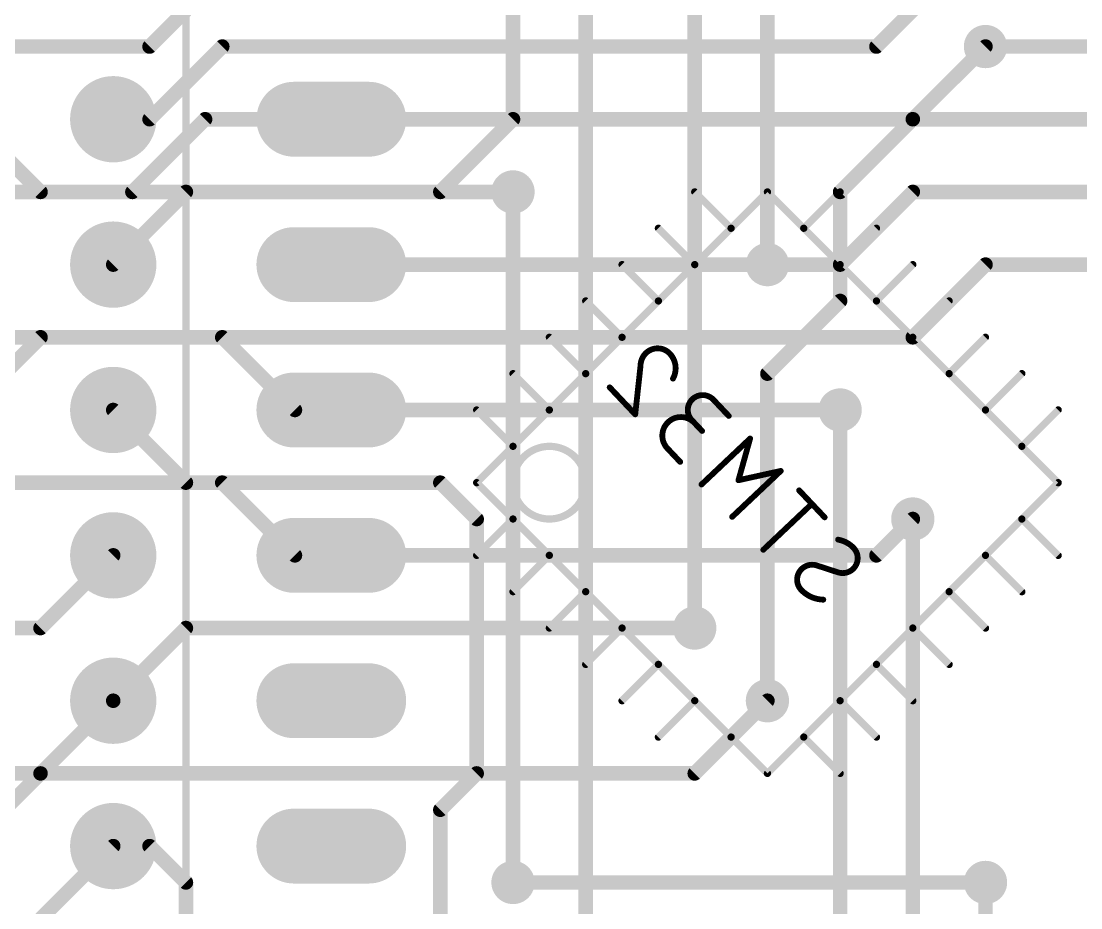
# Model space of a CAD drawing. Extents: x -10 to 79, y 9 to 113.
# Drawn here: x 11.73 to 30.24, y 77.66 to 93.15 of the extents above; entities that cross this region are included whole.
import ezdxf

# ---------------------------------------------------------------- set-up
doc = ezdxf.new("R2010")
doc.units = 0
for name, color, linetype in [('1', 12, 'CONTINUOUS'), ('16', 132, 'CONTINUOUS'), ('17', 110, 'CONTINUOUS'), ('18', 110, 'CONTINUOUS'), ('22', 253, 'CONTINUOUS')]:
    doc.layers.add(name, color=color, linetype=linetype)

# ---------------------------------------------------------------- blocks, each defined once
blk = doc.blocks.new('LONGP100')
at = {"const_width": 1}
blk.add_lwpolyline([(-0.5, 0), (0.5, 0)], dxfattribs=at)
at = {"const_width": 0.5}
for points in [[(-0.5, 0.25, 1), (-0.5, -0.25)], [(0.5, -0.25, 1), (0.5, 0.25)]]:
    blk.add_lwpolyline(points, format="xyb", dxfattribs=at)
blk = doc.blocks.new('ROUNDP')
at = {"const_width": 0.5}
blk.add_lwpolyline([(0, -0.25, 1), (0, 0.25, 1), (0, -0.25)], format="xyb", dxfattribs=at)
blk = doc.blocks.new('ROUNDV')
at = {"const_width": 0.5}
blk.add_lwpolyline([(0, -0.25, 1), (0, 0.25, 1), (0, -0.25)], format="xyb", dxfattribs=at)

msp = doc.modelspace()

# ---------------------------------------------------------------- linework, layer by layer
at = {"layer": '1', "const_width": 0.254}
for points in [[(21.59, 62.23), (21.59, 97.79)], [(23.495, 82.55), (23.495, 95.25)], [(20.32, 91.44), (20.32, 93.98)], [(24.765, 93.98), (24.765, 88.9)], [(13.97, 92.71), (14.605, 93.345)], [(8.89, 92.71), (13.97, 92.71)], [(28.575, 92.71), (34.925, 92.71)], [(10.795, 91.44), (12.065, 90.17)], [(19.05, 90.17), (20.32, 91.44)], [(26.035, 90.17), (27.305, 91.44)], [(27.305, 91.44), (32.385, 91.44)], [(12.065, 90.17), (19.05, 90.17)], [(20.32, 90.17), (20.32, 78.105)], [(26.035, 88.265), (26.035, 90.17)], [(24.765, 86.995), (26.035, 88.265)], [(15.24, 87.63), (8.89, 87.63)], [(16.51, 86.36), (15.24, 87.63)], [(24.765, 81.28), (24.765, 86.995)], [(13.335, 86.36), (14.605, 85.09)], [(17.145, 86.36), (16.51, 86.36)], [(26.035, 71.755), (26.035, 86.36)], [(14.605, 85.09), (19.05, 85.09)], [(19.05, 85.09), (19.685, 84.455)], [(19.685, 84.455), (19.685, 80.01)], [(27.305, 84.455), (27.305, 72.39)], [(13.335, 81.28), (12.065, 80.01)], [(12.065, 80.01), (3.175, 80.01)], [(19.685, 80.01), (19.05, 79.375)], [(19.05, 79.375), (19.05, 77.47)], [(13.335, 78.74), (13.97, 78.74)], [(13.97, 78.74), (14.605, 78.105)], [(14.605, 78.105), (14.605, 71.755)], [(28.575, 78.105), (28.575, 74.295)]]:
    msp.add_lwpolyline(points, dxfattribs=at)
at = {"layer": '1', "const_width": 0.127}
for points in [[(13.9251, 92.7549, 1), (14.0149, 92.6651)], [(13.97, 92.6465, 1), (13.97, 92.7735)], [(28.575, 92.7735, 1), (28.575, 92.6465)], [(20.2565, 91.44, 1), (20.3835, 91.44)], [(20.3649, 91.3951, 1), (20.2751, 91.4849)], [(27.305, 91.5035, 1), (27.305, 91.3765)], [(27.3499, 91.3951, 1), (27.2601, 91.4849)], [(12.065, 90.2335, 1), (12.065, 90.1065)], [(12.0201, 90.1251, 1), (12.1099, 90.2149)], [(19.0051, 90.2149, 1), (19.0949, 90.1251)], [(19.05, 90.1065, 1), (19.05, 90.2335)], [(20.3835, 90.17, 1), (20.2565, 90.17)], [(26.0985, 90.17, 1), (25.9715, 90.17)], [(25.9901, 90.2149, 1), (26.0799, 90.1251)], [(24.7015, 88.9, 1), (24.8285, 88.9)], [(25.9715, 88.265, 1), (26.0985, 88.265)], [(26.0799, 88.2201, 1), (25.9901, 88.3099)], [(15.2849, 87.6749, 1), (15.1951, 87.5851)], [(15.24, 87.5665, 1), (15.24, 87.6935)], [(24.8285, 86.995, 1), (24.7015, 86.995)], [(24.7201, 87.0399, 1), (24.8099, 86.9501)], [(13.3799, 86.4049, 1), (13.2901, 86.3151)], [(16.51, 86.4235, 1), (16.51, 86.2965)], [(16.4651, 86.3151, 1), (16.5549, 86.4049)], [(17.145, 86.2965, 1), (17.145, 86.4235)], [(26.0985, 86.36, 1), (25.9715, 86.36)], [(14.605, 85.1535, 1), (14.605, 85.0265)], [(14.5601, 85.0451, 1), (14.6499, 85.1349)], [(19.0949, 85.1349, 1), (19.0051, 85.0451)], [(19.05, 85.0265, 1), (19.05, 85.1535)], [(19.7485, 84.455, 1), (19.6215, 84.455)], [(19.6401, 84.4101, 1), (19.7299, 84.4999)], [(27.3685, 84.455, 1), (27.2415, 84.455)], [(23.4315, 82.55, 1), (23.5585, 82.55)], [(13.3799, 81.2351, 1), (13.2901, 81.3249)], [(24.7015, 81.28, 1), (24.8285, 81.28)], [(12.0201, 80.0549, 1), (12.1099, 79.9651)], [(12.065, 79.9465, 1), (12.065, 80.0735)], [(19.6215, 80.01, 1), (19.7485, 80.01)], [(19.7299, 79.9651, 1), (19.6401, 80.0549)], [(19.1135, 79.375, 1), (18.9865, 79.375)], [(19.0051, 79.4199, 1), (19.0949, 79.3301)], [(13.335, 78.8035, 1), (13.335, 78.6765)], [(14.0149, 78.7849, 1), (13.9251, 78.6951)], [(13.97, 78.6765, 1), (13.97, 78.8035)], [(14.6685, 78.105, 1), (14.5415, 78.105)], [(14.5601, 78.0601, 1), (14.6499, 78.1499)], [(20.2565, 78.105, 1), (20.3835, 78.105)], [(28.6385, 78.105, 1), (28.5115, 78.105)]]:
    msp.add_lwpolyline(points, format="xyb", dxfattribs=at)
at = {"layer": '16', "const_width": 0.254}
for points in [[(26.67, 92.71), (27.94, 93.98)], [(13.97, 92.71), (14.605, 93.345)], [(3.175, 92.71), (13.97, 92.71)], [(13.97, 91.44), (15.24, 92.71)], [(15.24, 92.71), (26.67, 92.71)], [(27.305, 91.44), (28.575, 92.71)], [(13.335, 91.44), (13.97, 91.44)], [(14.9401, 91.44), (13.6701, 90.17)], [(17.145, 91.44), (14.9401, 91.44)], [(17.145, 91.44), (27.305, 91.44)], [(13.6701, 90.17), (8.89, 90.17)], [(13.335, 88.9), (14.605, 90.17)], [(14.605, 90.17), (20.32, 90.17)], [(27.305, 90.17), (26.035, 88.9)], [(37.465, 90.17), (27.305, 90.17)], [(24.765, 88.9), (17.145, 88.9)], [(26.035, 88.9), (24.765, 88.9)], [(28.575, 88.9), (27.305, 87.63)], [(32.385, 88.9), (28.575, 88.9)], [(12.065, 87.63), (10.795, 86.36)], [(27.305, 87.63), (12.065, 87.63)], [(17.145, 86.36), (26.035, 86.36)], [(15.24, 85.09), (9.525, 85.09)], [(16.51, 83.82), (15.24, 85.09)], [(26.67, 83.82), (27.305, 84.455)], [(13.335, 83.82), (12.065, 82.55)], [(17.145, 83.82), (16.51, 83.82)], [(17.145, 83.82), (26.67, 83.82)], [(12.065, 82.55), (9.525, 82.55)], [(13.335, 81.28), (14.605, 82.55)], [(14.605, 82.55), (23.495, 82.55)], [(23.495, 80.01), (24.765, 81.28)], [(10.795, 78.74), (12.065, 80.01)], [(12.065, 80.01), (23.495, 80.01)], [(13.335, 78.74), (12.065, 77.47)], [(20.32, 78.105), (28.575, 78.105)]]:
    msp.add_lwpolyline(points, dxfattribs=at)
at = {"layer": '16', "const_width": 0.127}
for points in [[(13.9251, 92.7549, 1), (14.0149, 92.6651)], [(13.97, 92.6465, 1), (13.97, 92.7735)], [(15.24, 92.7735, 1), (15.24, 92.6465)], [(15.2849, 92.6651, 1), (15.1951, 92.7549)], [(26.6251, 92.7549, 1), (26.7149, 92.6651)], [(26.67, 92.6465, 1), (26.67, 92.7735)], [(28.6199, 92.6651, 1), (28.5301, 92.7549)], [(13.335, 91.5035, 1), (13.335, 91.3765)], [(13.9251, 91.4849, 1), (14.0149, 91.3951)], [(13.97, 91.3765, 1), (13.97, 91.5035)], [(14.9401, 91.5035, 1), (14.9401, 91.3765)], [(14.985, 91.3951, 1), (14.8952, 91.4849)], [(17.145, 91.5035, 1), (17.145, 91.3765)], [(17.145, 91.3765, 1), (17.145, 91.5035)], [(27.2601, 91.4849, 1), (27.3499, 91.3951)], [(27.305, 91.3765, 1), (27.305, 91.5035)], [(13.6252, 90.2149, 1), (13.715, 90.1251)], [(13.6701, 90.1065, 1), (13.6701, 90.2335)], [(14.605, 90.2335, 1), (14.605, 90.1065)], [(14.6499, 90.1251, 1), (14.5601, 90.2149)], [(20.32, 90.1065, 1), (20.32, 90.2335)], [(27.305, 90.2335, 1), (27.305, 90.1065)], [(27.3499, 90.1251, 1), (27.2601, 90.2149)], [(13.2901, 88.9449, 1), (13.3799, 88.8551)], [(17.145, 88.9635, 1), (17.145, 88.8365)], [(24.765, 88.9635, 1), (24.765, 88.8365)], [(24.765, 88.8365, 1), (24.765, 88.9635)], [(25.9901, 88.9449, 1), (26.0799, 88.8551)], [(26.035, 88.8365, 1), (26.035, 88.9635)], [(28.575, 88.9635, 1), (28.575, 88.8365)], [(28.6199, 88.8551, 1), (28.5301, 88.9449)], [(12.065, 87.6935, 1), (12.065, 87.5665)], [(12.1099, 87.5851, 1), (12.0201, 87.6749)], [(27.305, 87.5665, 1), (27.305, 87.6935)], [(27.2601, 87.6749, 1), (27.3499, 87.5851)], [(17.145, 86.4235, 1), (17.145, 86.2965)], [(26.035, 86.2965, 1), (26.035, 86.4235)], [(15.2849, 85.1349, 1), (15.1951, 85.0451)], [(15.24, 85.0265, 1), (15.24, 85.1535)], [(27.3499, 84.4101, 1), (27.2601, 84.4999)], [(13.3799, 83.7751, 1), (13.2901, 83.8649)], [(16.51, 83.8835, 1), (16.51, 83.7565)], [(16.4651, 83.7751, 1), (16.5549, 83.8649)], [(17.145, 83.8835, 1), (17.145, 83.7565)], [(17.145, 83.7565, 1), (17.145, 83.8835)], [(26.6251, 83.8649, 1), (26.7149, 83.7751)], [(26.67, 83.7565, 1), (26.67, 83.8835)], [(12.0201, 82.5949, 1), (12.1099, 82.5051)], [(12.065, 82.4865, 1), (12.065, 82.6135)], [(14.605, 82.6135, 1), (14.605, 82.4865)], [(14.6499, 82.5051, 1), (14.5601, 82.5949)], [(23.495, 82.4865, 1), (23.495, 82.6135)], [(13.2901, 81.3249, 1), (13.3799, 81.2351)], [(24.8099, 81.2351, 1), (24.7201, 81.3249)], [(12.065, 80.0735, 1), (12.065, 79.9465)], [(12.1099, 79.9651, 1), (12.0201, 80.0549)], [(23.4501, 80.0549, 1), (23.5399, 79.9651)], [(23.495, 79.9465, 1), (23.495, 80.0735)], [(13.3799, 78.6951, 1), (13.2901, 78.7849)], [(20.32, 78.1685, 1), (20.32, 78.0415)], [(28.575, 78.0415, 1), (28.575, 78.1685)]]:
    msp.add_lwpolyline(points, format="xyb", dxfattribs=at)
at = {"layer": '22'}
for points, const_width in [([(14.605, 109.22), (14.605, 59.69)], 0.127), ([(24.13, 89.535), (23.495, 90.17)], 0.127), ([(24.13, 89.535), (23.495, 90.17)], 0.127), ([(24.765, 90.17), (24.13, 89.535)], 0.127), ([(24.765, 90.17), (24.13, 89.535)], 0.127), ([(25.4, 89.535), (24.765, 90.17)], 0.127), ([(25.4, 89.535), (24.765, 90.17)], 0.127), ([(25.4, 89.535), (26.035, 90.17)], 0.127), ([(25.4, 89.535), (26.035, 90.17)], 0.127), ([(23.495, 88.9), (22.86, 89.535)], 0.127), ([(23.495, 88.9), (22.86, 89.535)], 0.127), ([(24.13, 89.535), (23.495, 88.9)], 0.127), ([(24.13, 89.535), (23.495, 88.9)], 0.127), ([(26.035, 88.9), (25.4, 89.535)], 0.127), ([(26.035, 88.9), (25.4, 89.535)], 0.127), ([(26.035, 88.9), (26.67, 89.535)], 0.127), ([(26.035, 88.9), (26.67, 89.535)], 0.127), ([(22.86, 88.265), (22.225, 88.9)], 0.127), ([(22.86, 88.265), (22.225, 88.9)], 0.127), ([(23.495, 88.9), (22.86, 88.265)], 0.127), ([(23.495, 88.9), (22.86, 88.265)], 0.127), ([(26.67, 88.265), (26.035, 88.9)], 0.127), ([(26.67, 88.265), (26.035, 88.9)], 0.127), ([(26.67, 88.265), (27.305, 88.9)], 0.127), ([(26.67, 88.265), (27.305, 88.9)], 0.127), ([(22.225, 87.63), (21.59, 88.265)], 0.127), ([(22.225, 87.63), (21.59, 88.265)], 0.127), ([(22.86, 88.265), (22.225, 87.63)], 0.127), ([(22.86, 88.265), (22.225, 87.63)], 0.127), ([(27.305, 87.63), (26.67, 88.265)], 0.127), ([(27.305, 87.63), (26.67, 88.265)], 0.127), ([(27.305, 87.63), (27.94, 88.265)], 0.127), ([(27.305, 87.63), (27.94, 88.265)], 0.127), ([(21.59, 86.995), (20.955, 87.63)], 0.127), ([(21.59, 86.995), (20.955, 87.63)], 0.127), ([(22.225, 87.63), (21.59, 86.995)], 0.127), ([(22.225, 87.63), (21.59, 86.995)], 0.127), ([(27.94, 86.995), (27.305, 87.63)], 0.127), ([(27.94, 86.995), (27.305, 87.63)], 0.127), ([(27.94, 86.995), (28.575, 87.63)], 0.127), ([(27.94, 86.995), (28.575, 87.63)], 0.127), ([(20.955, 86.36), (20.32, 86.995)], 0.127), ([(20.955, 86.36), (20.32, 86.995)], 0.127), ([(21.59, 86.995), (20.955, 86.36)], 0.127), ([(21.59, 86.995), (20.955, 86.36)], 0.127), ([(22.5476, 87.1306), (22.4551, 86.2837)], 0.1016), ([(22.5476, 87.1306), (22.4551, 86.2837)], 0.1016), ([(28.575, 86.36), (27.94, 86.995)], 0.127), ([(28.575, 86.36), (27.94, 86.995)], 0.127), ([(28.575, 86.36), (29.21, 86.995)], 0.127), ([(28.575, 86.36), (29.21, 86.995)], 0.127), ([(22.4551, 86.2837), (22.0091, 86.7554)], 0.1016), ([(22.4551, 86.2837), (22.0091, 86.7554)], 0.1016), ([(24.0893, 86.2561), (23.8217, 86.5391)], 0.1016), ([(24.0893, 86.2561), (23.8217, 86.5391)], 0.1016), ([(20.32, 85.725), (19.685, 86.36)], 0.127), ([(20.32, 85.725), (19.685, 86.36)], 0.127), ([(20.955, 86.36), (20.32, 85.725)], 0.127), ([(20.955, 86.36), (20.32, 85.725)], 0.127), ([(29.21, 85.725), (28.575, 86.36)], 0.127), ([(29.21, 85.725), (28.575, 86.36)], 0.127), ([(29.21, 85.725), (29.845, 86.36)], 0.127), ([(29.21, 85.725), (29.845, 86.36)], 0.127), ([(23.4444, 86.1823), (23.6228, 85.9936)], 0.1016), ([(23.4444, 86.1823), (23.6228, 85.9936)], 0.1016), ([(24.4626, 85.8613), (23.6137, 85.0586)], 0.1016), ([(24.4626, 85.8613), (23.6137, 85.0586)], 0.1016), ([(24.2586, 85.1324), (24.4626, 85.8613)], 0.1016), ([(24.2586, 85.1324), (24.4626, 85.8613)], 0.1016), ([(20.32, 85.725), (19.685, 85.09)], 0.127), ([(20.32, 85.725), (19.685, 85.09)], 0.127), ([(23.2404, 85.4533), (23.0174, 85.6891)], 0.1016), ([(23.2404, 85.4533), (23.0174, 85.6891)], 0.1016), ([(29.845, 85.09), (29.21, 85.725)], 0.127), ([(29.845, 85.09), (29.21, 85.725)], 0.127), ([(24.1489, 84.4926), (24.9978, 85.2954)], 0.1016), ([(24.1489, 84.4926), (24.9978, 85.2954)], 0.1016), ([(24.9978, 85.2954), (24.2586, 85.1324)], 0.1016), ([(24.9978, 85.2954), (24.2586, 85.1324)], 0.1016), ([(19.685, 85.09), (20.32, 84.455)], 0.127), ([(19.685, 85.09), (20.32, 84.455)], 0.127), ([(25.7647, 84.4844), (25.3187, 84.956)], 0.1016), ([(25.7647, 84.4844), (25.3187, 84.956)], 0.1016), ([(29.21, 84.455), (29.845, 85.09)], 0.127), ([(29.21, 84.455), (29.845, 85.09)], 0.127), ([(24.6928, 83.9174), (25.5417, 84.7202)], 0.1016), ([(24.6928, 83.9174), (25.5417, 84.7202)], 0.1016), ([(19.685, 83.82), (20.32, 84.455)], 0.127), ([(19.685, 83.82), (20.32, 84.455)], 0.127), ([(20.32, 84.455), (20.955, 83.82)], 0.127), ([(20.32, 84.455), (20.955, 83.82)], 0.127), ([(28.575, 83.82), (29.21, 84.455)], 0.127), ([(28.575, 83.82), (29.21, 84.455)], 0.127), ([(29.845, 83.82), (29.21, 84.455)], 0.127), ([(29.845, 83.82), (29.21, 84.455)], 0.127), ([(20.32, 83.185), (20.955, 83.82)], 0.127), ([(20.32, 83.185), (20.955, 83.82)], 0.127), ([(20.955, 83.82), (21.59, 83.185)], 0.127), ([(20.955, 83.82), (21.59, 83.185)], 0.127), ([(27.94, 83.185), (28.575, 83.82)], 0.127), ([(27.94, 83.185), (28.575, 83.82)], 0.127), ([(28.575, 83.82), (29.21, 83.185)], 0.127), ([(28.575, 83.82), (29.21, 83.185)], 0.127), ([(25.6195, 83.646), (26.0063, 83.5204)], 0.1016), ([(25.6195, 83.646), (26.0063, 83.5204)], 0.1016), ([(20.955, 82.55), (21.59, 83.185)], 0.127), ([(20.955, 82.55), (21.59, 83.185)], 0.127), ([(21.59, 83.185), (22.225, 82.55)], 0.127), ([(21.59, 83.185), (22.225, 82.55)], 0.127), ([(27.305, 82.55), (27.94, 83.185)], 0.127), ([(27.305, 82.55), (27.94, 83.185)], 0.127), ([(27.94, 83.185), (28.575, 82.55)], 0.127), ([(27.94, 83.185), (28.575, 82.55)], 0.127), ([(21.59, 81.915), (22.225, 82.55)], 0.127), ([(21.59, 81.915), (22.225, 82.55)], 0.127), ([(22.225, 82.55), (22.86, 81.915)], 0.127), ([(22.225, 82.55), (22.86, 81.915)], 0.127), ([(26.67, 81.915), (27.305, 82.55)], 0.127), ([(26.67, 81.915), (27.305, 82.55)], 0.127), ([(27.305, 82.55), (27.94, 81.915)], 0.127), ([(27.305, 82.55), (27.94, 81.915)], 0.127), ([(22.225, 81.28), (22.86, 81.915)], 0.127), ([(22.225, 81.28), (22.86, 81.915)], 0.127), ([(22.86, 81.915), (23.495, 81.28)], 0.127), ([(22.86, 81.915), (23.495, 81.28)], 0.127), ([(26.035, 81.28), (26.67, 81.915)], 0.127), ([(26.035, 81.28), (26.67, 81.915)], 0.127), ([(26.67, 81.915), (27.305, 81.28)], 0.127), ([(26.67, 81.915), (27.305, 81.28)], 0.127), ([(22.86, 80.645), (23.495, 81.28)], 0.127), ([(22.86, 80.645), (23.495, 81.28)], 0.127), ([(23.495, 81.28), (24.13, 80.645)], 0.127), ([(23.495, 81.28), (24.13, 80.645)], 0.127), ([(25.4, 80.645), (26.035, 81.28)], 0.127), ([(25.4, 80.645), (26.035, 81.28)], 0.127), ([(26.035, 81.28), (26.67, 80.645)], 0.127), ([(26.035, 81.28), (26.67, 80.645)], 0.127), ([(23.495, 80.01), (24.13, 80.645)], 0.127), ([(23.495, 80.01), (24.13, 80.645)], 0.127), ([(24.13, 80.645), (24.765, 80.01)], 0.127), ([(24.13, 80.645), (24.765, 80.01)], 0.127), ([(24.765, 80.01), (25.4, 80.645)], 0.127), ([(24.765, 80.01), (25.4, 80.645)], 0.127), ([(25.4, 80.645), (26.035, 80.01)], 0.127), ([(25.4, 80.645), (26.035, 80.01)], 0.127)]:
    msp.add_lwpolyline(points, dxfattribs=dict(at, const_width=const_width))
for points, const_width in [([(23.5175, 90.1925, 1), (23.4725, 90.1475)], 0.0635), ([(23.5175, 90.1925, 1), (23.4725, 90.1475)], 0.0635), ([(24.7875, 90.1925, 1), (24.7425, 90.1475)], 0.0635), ([(24.7875, 90.1925, 1), (24.7425, 90.1475)], 0.0635), ([(24.7875, 90.1475, 1), (24.7425, 90.1925)], 0.0635), ([(24.7875, 90.1475, 1), (24.7425, 90.1925)], 0.0635), ([(26.0575, 90.1475, 1), (26.0125, 90.1925)], 0.0635), ([(26.0575, 90.1475, 1), (26.0125, 90.1925)], 0.0635), ([(22.8825, 89.5575, 1), (22.8375, 89.5125)], 0.0635), ([(22.8825, 89.5575, 1), (22.8375, 89.5125)], 0.0635), ([(24.1075, 89.5575, 1), (24.1525, 89.5125)], 0.0635), ([(24.1075, 89.5575, 1), (24.1525, 89.5125)], 0.0635), ([(24.1075, 89.5125, 1), (24.1525, 89.5575)], 0.0635), ([(24.1075, 89.5125, 1), (24.1525, 89.5575)], 0.0635), ([(24.1525, 89.5125, 1), (24.1075, 89.5575)], 0.0635), ([(24.1525, 89.5125, 1), (24.1075, 89.5575)], 0.0635), ([(25.4225, 89.5575, 1), (25.3775, 89.5125)], 0.0635), ([(25.4225, 89.5575, 1), (25.3775, 89.5125)], 0.0635), ([(25.3775, 89.5575, 1), (25.4225, 89.5125)], 0.0635), ([(25.3775, 89.5575, 1), (25.4225, 89.5125)], 0.0635), ([(25.3775, 89.5125, 1), (25.4225, 89.5575)], 0.0635), ([(25.3775, 89.5125, 1), (25.4225, 89.5575)], 0.0635), ([(26.6925, 89.5125, 1), (26.6475, 89.5575)], 0.0635), ([(26.6925, 89.5125, 1), (26.6475, 89.5575)], 0.0635), ([(22.2475, 88.9225, 1), (22.2025, 88.8775)], 0.0635), ([(22.2475, 88.9225, 1), (22.2025, 88.8775)], 0.0635), ([(23.4725, 88.9225, 1), (23.5175, 88.8775)], 0.0635), ([(23.4725, 88.9225, 1), (23.5175, 88.8775)], 0.0635), ([(23.5175, 88.8775, 1), (23.4725, 88.9225)], 0.0635), ([(23.5175, 88.8775, 1), (23.4725, 88.9225)], 0.0635), ([(23.4725, 88.8775, 1), (23.5175, 88.9225)], 0.0635), ([(23.4725, 88.8775, 1), (23.5175, 88.9225)], 0.0635), ([(26.0575, 88.9225, 1), (26.0125, 88.8775)], 0.0635), ([(26.0575, 88.9225, 1), (26.0125, 88.8775)], 0.0635), ([(26.0125, 88.9225, 1), (26.0575, 88.8775)], 0.0635), ([(26.0125, 88.9225, 1), (26.0575, 88.8775)], 0.0635), ([(26.0125, 88.8775, 1), (26.0575, 88.9225)], 0.0635), ([(26.0125, 88.8775, 1), (26.0575, 88.9225)], 0.0635), ([(27.3275, 88.8775, 1), (27.2825, 88.9225)], 0.0635), ([(27.3275, 88.8775, 1), (27.2825, 88.9225)], 0.0635), ([(21.6125, 88.2875, 1), (21.5675, 88.2425)], 0.0635), ([(21.6125, 88.2875, 1), (21.5675, 88.2425)], 0.0635), ([(22.8375, 88.2875, 1), (22.8825, 88.2425)], 0.0635), ([(22.8375, 88.2875, 1), (22.8825, 88.2425)], 0.0635), ([(22.8825, 88.2425, 1), (22.8375, 88.2875)], 0.0635), ([(22.8825, 88.2425, 1), (22.8375, 88.2875)], 0.0635), ([(22.8375, 88.2425, 1), (22.8825, 88.2875)], 0.0635), ([(22.8375, 88.2425, 1), (22.8825, 88.2875)], 0.0635), ([(26.6925, 88.2875, 1), (26.6475, 88.2425)], 0.0635), ([(26.6925, 88.2875, 1), (26.6475, 88.2425)], 0.0635), ([(26.6475, 88.2875, 1), (26.6925, 88.2425)], 0.0635), ([(26.6475, 88.2875, 1), (26.6925, 88.2425)], 0.0635), ([(26.6475, 88.2425, 1), (26.6925, 88.2875)], 0.0635), ([(26.6475, 88.2425, 1), (26.6925, 88.2875)], 0.0635), ([(27.9625, 88.2425, 1), (27.9175, 88.2875)], 0.0635), ([(27.9625, 88.2425, 1), (27.9175, 88.2875)], 0.0635), ([(20.9775, 87.6525, 1), (20.9325, 87.6075)], 0.0635), ([(20.9775, 87.6525, 1), (20.9325, 87.6075)], 0.0635), ([(22.2025, 87.6525, 1), (22.2475, 87.6075)], 0.0635), ([(22.2025, 87.6525, 1), (22.2475, 87.6075)], 0.0635), ([(22.2025, 87.6075, 1), (22.2475, 87.6525)], 0.0635), ([(22.2025, 87.6075, 1), (22.2475, 87.6525)], 0.0635), ([(22.2475, 87.6075, 1), (22.2025, 87.6525)], 0.0635), ([(22.2475, 87.6075, 1), (22.2025, 87.6525)], 0.0635), ([(27.3275, 87.6525, 1), (27.2825, 87.6075)], 0.0635), ([(27.3275, 87.6525, 1), (27.2825, 87.6075)], 0.0635), ([(27.2825, 87.6525, 1), (27.3275, 87.6075)], 0.0635), ([(27.2825, 87.6525, 1), (27.3275, 87.6075)], 0.0635), ([(27.2825, 87.6075, 1), (27.3275, 87.6525)], 0.0635), ([(27.2825, 87.6075, 1), (27.3275, 87.6525)], 0.0635), ([(28.5975, 87.6075, 1), (28.5525, 87.6525)], 0.0635), ([(28.5975, 87.6075, 1), (28.5525, 87.6525)], 0.0635), ([(22.6458, 87.3575, 0.2053), (22.5476, 87.1306)], 0.1016), ([(22.6458, 87.3575, 0.2053), (22.5476, 87.1306)], 0.1016), ([(23.0587, 87.3459, 0.4142), (22.6458, 87.3575)], 0.1016), ([(23.0587, 87.3459, 0.4142), (22.6458, 87.3575)], 0.1016), ([(22.6283, 87.3759, 1), (22.6632, 87.339)], 0.0508), ([(22.6283, 87.3759, 1), (22.6632, 87.339)], 0.0508), ([(22.6632, 87.339, 1), (22.6283, 87.3759)], 0.0508), ([(22.6632, 87.339, 1), (22.6283, 87.3759)], 0.0508), ([(23.1153, 86.9081, 0.3252), (23.0587, 87.3459)], 0.1016), ([(23.1153, 86.9081, 0.3252), (23.0587, 87.3459)], 0.1016), ([(23.0772, 87.3634, 1), (23.0403, 87.3285)], 0.0508), ([(23.0772, 87.3634, 1), (23.0403, 87.3285)], 0.0508), ([(23.0403, 87.3285, 1), (23.0772, 87.3634)], 0.0508), ([(23.0403, 87.3285, 1), (23.0772, 87.3634)], 0.0508), ([(20.3425, 87.0175, 1), (20.2975, 86.9725)], 0.0635), ([(20.3425, 87.0175, 1), (20.2975, 86.9725)], 0.0635), ([(21.5675, 87.0175, 1), (21.6125, 86.9725)], 0.0635), ([(21.5675, 87.0175, 1), (21.6125, 86.9725)], 0.0635), ([(21.6125, 86.9725, 1), (21.5675, 87.0175)], 0.0635), ([(21.6125, 86.9725, 1), (21.5675, 87.0175)], 0.0635), ([(21.5675, 86.9725, 1), (21.6125, 87.0175)], 0.0635), ([(21.5675, 86.9725, 1), (21.6125, 87.0175)], 0.0635), ([(22.5222, 87.1307, 1), (22.573, 87.1305)], 0.0508), ([(22.5222, 87.1307, 1), (22.573, 87.1305)], 0.0508), ([(22.5729, 87.1279, 1), (22.5224, 87.1334)], 0.0508), ([(22.5729, 87.1279, 1), (22.5224, 87.1334)], 0.0508), ([(27.9625, 87.0175, 1), (27.9175, 86.9725)], 0.0635), ([(27.9625, 87.0175, 1), (27.9175, 86.9725)], 0.0635), ([(27.9175, 87.0175, 1), (27.9625, 86.9725)], 0.0635), ([(27.9175, 87.0175, 1), (27.9625, 86.9725)], 0.0635), ([(27.9175, 86.9725, 1), (27.9625, 87.0175)], 0.0635), ([(27.9175, 86.9725, 1), (27.9625, 87.0175)], 0.0635), ([(29.2325, 86.9725, 1), (29.1875, 87.0175)], 0.0635), ([(29.2325, 86.9725, 1), (29.1875, 87.0175)], 0.0635), ([(23.0931, 86.9203, 1), (23.1376, 86.896)], 0.0508), ([(23.0931, 86.9203, 1), (23.1376, 86.896)], 0.0508), ([(22.0275, 86.7728, 1), (21.9906, 86.7379)], 0.0508), ([(22.0275, 86.7728, 1), (21.9906, 86.7379)], 0.0508), ([(23.8217, 86.5391, 1), (23.4444, 86.1823)], 0.1016), ([(23.8217, 86.5391, 1), (23.4444, 86.1823)], 0.1016), ([(23.8402, 86.5565, 1), (23.8033, 86.5216)], 0.0508), ([(23.8402, 86.5565, 1), (23.8033, 86.5216)], 0.0508), ([(23.8033, 86.5216, 1), (23.8402, 86.5565)], 0.0508), ([(23.8033, 86.5216, 1), (23.8402, 86.5565)], 0.0508), ([(19.7075, 86.3825, 1), (19.6625, 86.3375)], 0.0635), ([(19.7075, 86.3825, 1), (19.6625, 86.3375)], 0.0635), ([(20.9325, 86.3825, 1), (20.9775, 86.3375)], 0.0635), ([(20.9325, 86.3825, 1), (20.9775, 86.3375)], 0.0635), ([(20.9775, 86.3375, 1), (20.9325, 86.3825)], 0.0635), ([(20.9775, 86.3375, 1), (20.9325, 86.3825)], 0.0635), ([(20.9325, 86.3375, 1), (20.9775, 86.3825)], 0.0635), ([(20.9325, 86.3375, 1), (20.9775, 86.3825)], 0.0635), ([(22.4298, 86.2865, 1), (22.4803, 86.281)], 0.0508), ([(22.4298, 86.2865, 1), (22.4803, 86.281)], 0.0508), ([(22.4366, 86.2663, 1), (22.4735, 86.3012)], 0.0508), ([(22.4366, 86.2663, 1), (22.4735, 86.3012)], 0.0508), ([(23.489, 86.1351, 1), (23.0174, 85.6891)], 0.1016), ([(23.489, 86.1351, 1), (23.0174, 85.6891)], 0.1016), ([(24.0709, 86.2386, 1), (24.1078, 86.2735)], 0.0508), ([(24.0709, 86.2386, 1), (24.1078, 86.2735)], 0.0508), ([(28.5975, 86.3825, 1), (28.5525, 86.3375)], 0.0635), ([(28.5975, 86.3825, 1), (28.5525, 86.3375)], 0.0635), ([(28.5525, 86.3825, 1), (28.5975, 86.3375)], 0.0635), ([(28.5525, 86.3825, 1), (28.5975, 86.3375)], 0.0635), ([(28.5525, 86.3375, 1), (28.5975, 86.3825)], 0.0635), ([(28.5525, 86.3375, 1), (28.5975, 86.3825)], 0.0635), ([(29.8675, 86.3375, 1), (29.8225, 86.3825)], 0.0635), ([(29.8675, 86.3375, 1), (29.8225, 86.3825)], 0.0635), ([(23.4629, 86.1997, 1), (23.426, 86.1648)], 0.0508), ([(23.4629, 86.1997, 1), (23.426, 86.1648)], 0.0508), ([(23.426, 86.1648, 1), (23.4629, 86.1997)], 0.0508), ([(23.426, 86.1648, 1), (23.4629, 86.1997)], 0.0508), ([(23.4706, 86.1176, 1), (23.5075, 86.1525)], 0.0508), ([(23.4706, 86.1176, 1), (23.5075, 86.1525)], 0.0508), ([(23.6044, 85.9761, 1), (23.6413, 86.0111)], 0.0508), ([(23.6044, 85.9761, 1), (23.6413, 86.0111)], 0.0508), ([(24.4871, 85.8545, 1), (24.4382, 85.8682)], 0.0508), ([(24.4871, 85.8545, 1), (24.4382, 85.8682)], 0.0508), ([(24.4801, 85.8429, 1), (24.4452, 85.8798)], 0.0508), ([(24.4801, 85.8429, 1), (24.4452, 85.8798)], 0.0508), ([(20.2975, 85.7475, 1), (20.3425, 85.7025)], 0.0635), ([(20.2975, 85.7475, 1), (20.3425, 85.7025)], 0.0635), ([(20.955, 84.455, 1), (20.955, 85.725, 1), (20.955, 84.455)], 0.127), ([(20.955, 84.455, 1), (20.955, 85.725, 1), (20.955, 84.455)], 0.127), ([(20.2975, 85.7025, 1), (20.3425, 85.7475)], 0.0635), ([(20.2975, 85.7025, 1), (20.3425, 85.7475)], 0.0635), ([(20.3425, 85.7025, 1), (20.2975, 85.7475)], 0.0635), ([(20.3425, 85.7025, 1), (20.2975, 85.7475)], 0.0635), ([(23.0359, 85.7065, 1), (22.999, 85.6716)], 0.0508), ([(23.0359, 85.7065, 1), (22.999, 85.6716)], 0.0508), ([(22.999, 85.6716, 1), (23.0359, 85.7065)], 0.0508), ([(22.999, 85.6716, 1), (23.0359, 85.7065)], 0.0508), ([(29.2325, 85.7475, 1), (29.1875, 85.7025)], 0.0635), ([(29.2325, 85.7475, 1), (29.1875, 85.7025)], 0.0635), ([(29.1875, 85.7475, 1), (29.2325, 85.7025)], 0.0635), ([(29.1875, 85.7475, 1), (29.2325, 85.7025)], 0.0635), ([(29.1875, 85.7025, 1), (29.2325, 85.7475)], 0.0635), ([(29.1875, 85.7025, 1), (29.2325, 85.7475)], 0.0635), ([(23.222, 85.4358, 1), (23.2589, 85.4707)], 0.0508), ([(23.222, 85.4358, 1), (23.2589, 85.4707)], 0.0508), ([(25.0153, 85.2769, 1), (24.9804, 85.3138)], 0.0508), ([(25.0153, 85.2769, 1), (24.9804, 85.3138)], 0.0508), ([(25.0033, 85.2706, 1), (24.9923, 85.3202)], 0.0508), ([(25.0033, 85.2706, 1), (24.9923, 85.3202)], 0.0508), ([(24.2531, 85.1572, 1), (24.2641, 85.1076)], 0.0508), ([(24.2531, 85.1572, 1), (24.2641, 85.1076)], 0.0508), ([(24.2341, 85.1392, 1), (24.283, 85.1255)], 0.0508), ([(24.2341, 85.1392, 1), (24.283, 85.1255)], 0.0508), ([(19.7075, 85.1125, 1), (19.6625, 85.0675)], 0.0635), ([(19.7075, 85.1125, 1), (19.6625, 85.0675)], 0.0635), ([(19.6625, 85.1125, 1), (19.7075, 85.0675)], 0.0635), ([(19.6625, 85.1125, 1), (19.7075, 85.0675)], 0.0635), ([(23.5962, 85.077, 1), (23.6311, 85.0401)], 0.0508), ([(23.5962, 85.077, 1), (23.6311, 85.0401)], 0.0508), ([(25.3372, 84.9735, 1), (25.3003, 84.9386)], 0.0508), ([(25.3372, 84.9735, 1), (25.3003, 84.9386)], 0.0508), ([(29.8675, 85.0675, 1), (29.8225, 85.1125)], 0.0635), ([(29.8675, 85.0675, 1), (29.8225, 85.1125)], 0.0635), ([(29.8225, 85.0675, 1), (29.8675, 85.1125)], 0.0635), ([(29.8225, 85.0675, 1), (29.8675, 85.1125)], 0.0635), ([(25.5592, 84.7018, 1), (25.5243, 84.7387)], 0.0508), ([(25.5592, 84.7018, 1), (25.5243, 84.7387)], 0.0508), ([(20.3425, 84.4775, 1), (20.2975, 84.4325)], 0.0635), ([(20.3425, 84.4775, 1), (20.2975, 84.4325)], 0.0635), ([(20.3425, 84.4325, 1), (20.2975, 84.4775)], 0.0635), ([(20.3425, 84.4325, 1), (20.2975, 84.4775)], 0.0635), ([(20.2975, 84.4325, 1), (20.3425, 84.4775)], 0.0635), ([(20.2975, 84.4325, 1), (20.3425, 84.4775)], 0.0635), ([(24.1314, 84.5111, 1), (24.1663, 84.4741)], 0.0508), ([(24.1314, 84.5111, 1), (24.1663, 84.4741)], 0.0508), ([(25.7463, 84.4669, 1), (25.7832, 84.5019)], 0.0508), ([(25.7463, 84.4669, 1), (25.7832, 84.5019)], 0.0508), ([(29.2325, 84.4775, 1), (29.1875, 84.4325)], 0.0635), ([(29.2325, 84.4775, 1), (29.1875, 84.4325)], 0.0635), ([(29.1875, 84.4775, 1), (29.2325, 84.4325)], 0.0635), ([(29.1875, 84.4775, 1), (29.2325, 84.4325)], 0.0635), ([(29.2325, 84.4325, 1), (29.1875, 84.4775)], 0.0635), ([(29.2325, 84.4325, 1), (29.1875, 84.4775)], 0.0635), ([(26.0037, 84.1196, 1), (25.9951, 84.0695)], 0.0508), ([(26.0037, 84.1196, 1), (25.9951, 84.0695)], 0.0508), ([(26.2708, 83.9492, 0.1623), (25.9994, 84.0945)], 0.1016), ([(26.2708, 83.9492, 0.1623), (25.9994, 84.0945)], 0.1016), ([(19.6625, 83.8425, 1), (19.7075, 83.7975)], 0.0635), ([(19.6625, 83.8425, 1), (19.7075, 83.7975)], 0.0635), ([(20.9775, 83.8425, 1), (20.9325, 83.7975)], 0.0635), ([(20.9775, 83.8425, 1), (20.9325, 83.7975)], 0.0635), ([(20.9325, 83.7975, 1), (20.9775, 83.8425)], 0.0635), ([(20.9325, 83.7975, 1), (20.9775, 83.8425)], 0.0635), ([(20.9775, 83.7975, 1), (20.9325, 83.8425)], 0.0635), ([(20.9775, 83.7975, 1), (20.9325, 83.8425)], 0.0635), ([(24.6754, 83.9359, 1), (24.7103, 83.899)], 0.0508), ([(24.6754, 83.9359, 1), (24.7103, 83.899)], 0.0508), ([(26.2606, 83.5822, 0.4142), (26.2708, 83.9492)], 0.1016), ([(26.2606, 83.5822, 0.4142), (26.2708, 83.9492)], 0.1016), ([(26.2893, 83.9667, 1), (26.2524, 83.9318)], 0.0508), ([(26.2893, 83.9667, 1), (26.2524, 83.9318)], 0.0508), ([(26.2524, 83.9318, 1), (26.2893, 83.9667)], 0.0508), ([(26.2524, 83.9318, 1), (26.2893, 83.9667)], 0.0508), ([(28.5975, 83.8425, 1), (28.5525, 83.7975)], 0.0635), ([(28.5975, 83.8425, 1), (28.5525, 83.7975)], 0.0635), ([(28.5525, 83.8425, 1), (28.5975, 83.7975)], 0.0635), ([(28.5525, 83.8425, 1), (28.5975, 83.7975)], 0.0635), ([(28.5975, 83.7975, 1), (28.5525, 83.8425)], 0.0635), ([(28.5975, 83.7975, 1), (28.5525, 83.8425)], 0.0635), ([(29.8225, 83.7975, 1), (29.8675, 83.8425)], 0.0635), ([(29.8225, 83.7975, 1), (29.8675, 83.8425)], 0.0635), ([(25.6195, 83.646, 0.2656), (25.3653, 83.5842)], 0.1016), ([(25.6195, 83.646, 0.2656), (25.3653, 83.5842)], 0.1016), ([(25.6274, 83.6701, 1), (25.6117, 83.6218)], 0.0508), ([(25.6274, 83.6701, 1), (25.6117, 83.6218)], 0.0508), ([(25.6125, 83.6216, 1), (25.6266, 83.6704)], 0.0508), ([(25.6125, 83.6216, 1), (25.6266, 83.6704)], 0.0508), ([(25.3653, 83.5842, 0.4142), (25.355, 83.2172)], 0.1016), ([(25.3653, 83.5842, 0.4142), (25.355, 83.2172)], 0.1016), ([(25.3478, 83.6027, 1), (25.3827, 83.5658)], 0.0508), ([(25.3478, 83.6027, 1), (25.3827, 83.5658)], 0.0508), ([(25.3827, 83.5658, 1), (25.3478, 83.6027)], 0.0508), ([(25.3827, 83.5658, 1), (25.3478, 83.6027)], 0.0508), ([(26.0063, 83.5204, 0.2656), (26.2606, 83.5822)], 0.1016), ([(26.0063, 83.5204, 0.2656), (26.2606, 83.5822)], 0.1016), ([(26.0134, 83.5448, 1), (25.9993, 83.496)], 0.0508), ([(26.0134, 83.5448, 1), (25.9993, 83.496)], 0.0508), ([(25.9985, 83.4962, 1), (26.0142, 83.5445)], 0.0508), ([(25.9985, 83.4962, 1), (26.0142, 83.5445)], 0.0508), ([(26.2431, 83.6006, 1), (26.278, 83.5637)], 0.0508), ([(26.2431, 83.6006, 1), (26.278, 83.5637)], 0.0508), ([(26.278, 83.5637, 1), (26.2431, 83.6006)], 0.0508), ([(26.278, 83.5637, 1), (26.2431, 83.6006)], 0.0508), ([(20.2975, 83.2075, 1), (20.3425, 83.1625)], 0.0635), ([(20.2975, 83.2075, 1), (20.3425, 83.1625)], 0.0635), ([(21.6125, 83.2075, 1), (21.5675, 83.1625)], 0.0635), ([(21.6125, 83.2075, 1), (21.5675, 83.1625)], 0.0635), ([(21.6125, 83.1625, 1), (21.5675, 83.2075)], 0.0635), ([(21.6125, 83.1625, 1), (21.5675, 83.2075)], 0.0635), ([(21.5675, 83.1625, 1), (21.6125, 83.2075)], 0.0635), ([(21.5675, 83.1625, 1), (21.6125, 83.2075)], 0.0635), ([(25.355, 83.2172, 0.2), (25.7405, 83.0457)], 0.1016), ([(25.3735, 83.2346, 1), (25.3365, 83.1997)], 0.0508), ([(25.355, 83.2172, 0.2), (25.7405, 83.0457)], 0.1016), ([(25.3735, 83.2346, 1), (25.3365, 83.1997)], 0.0508), ([(25.3365, 83.1997, 1), (25.3735, 83.2346)], 0.0508), ([(25.3365, 83.1997, 1), (25.3735, 83.2346)], 0.0508), ([(27.9625, 83.2075, 1), (27.9175, 83.1625)], 0.0635), ([(27.9625, 83.2075, 1), (27.9175, 83.1625)], 0.0635), ([(27.9175, 83.2075, 1), (27.9625, 83.1625)], 0.0635), ([(27.9175, 83.2075, 1), (27.9625, 83.1625)], 0.0635), ([(27.9625, 83.1625, 1), (27.9175, 83.2075)], 0.0635), ([(27.9625, 83.1625, 1), (27.9175, 83.2075)], 0.0635), ([(29.1875, 83.1625, 1), (29.2325, 83.2075)], 0.0635), ([(29.1875, 83.1625, 1), (29.2325, 83.2075)], 0.0635), ([(25.7399, 83.0203, 1), (25.7411, 83.0711)], 0.0508), ([(25.7399, 83.0203, 1), (25.7411, 83.0711)], 0.0508), ([(20.9325, 82.5725, 1), (20.9775, 82.5275)], 0.0635), ([(20.9325, 82.5725, 1), (20.9775, 82.5275)], 0.0635), ([(22.2475, 82.5725, 1), (22.2025, 82.5275)], 0.0635), ([(22.2475, 82.5725, 1), (22.2025, 82.5275)], 0.0635), ([(22.2475, 82.5275, 1), (22.2025, 82.5725)], 0.0635), ([(22.2475, 82.5275, 1), (22.2025, 82.5725)], 0.0635), ([(22.2025, 82.5275, 1), (22.2475, 82.5725)], 0.0635), ([(22.2025, 82.5275, 1), (22.2475, 82.5725)], 0.0635), ([(27.3275, 82.5725, 1), (27.2825, 82.5275)], 0.0635), ([(27.3275, 82.5725, 1), (27.2825, 82.5275)], 0.0635), ([(27.2825, 82.5725, 1), (27.3275, 82.5275)], 0.0635), ([(27.2825, 82.5725, 1), (27.3275, 82.5275)], 0.0635), ([(27.3275, 82.5275, 1), (27.2825, 82.5725)], 0.0635), ([(27.3275, 82.5275, 1), (27.2825, 82.5725)], 0.0635), ([(28.5525, 82.5275, 1), (28.5975, 82.5725)], 0.0635), ([(28.5525, 82.5275, 1), (28.5975, 82.5725)], 0.0635), ([(21.5675, 81.9375, 1), (21.6125, 81.8925)], 0.0635), ([(21.5675, 81.9375, 1), (21.6125, 81.8925)], 0.0635), ([(22.8825, 81.9375, 1), (22.8375, 81.8925)], 0.0635), ([(22.8825, 81.9375, 1), (22.8375, 81.8925)], 0.0635), ([(22.8375, 81.8925, 1), (22.8825, 81.9375)], 0.0635), ([(22.8375, 81.8925, 1), (22.8825, 81.9375)], 0.0635), ([(22.8825, 81.8925, 1), (22.8375, 81.9375)], 0.0635), ([(22.8825, 81.8925, 1), (22.8375, 81.9375)], 0.0635), ([(26.6925, 81.9375, 1), (26.6475, 81.8925)], 0.0635), ([(26.6925, 81.9375, 1), (26.6475, 81.8925)], 0.0635), ([(26.6475, 81.9375, 1), (26.6925, 81.8925)], 0.0635), ([(26.6475, 81.9375, 1), (26.6925, 81.8925)], 0.0635), ([(26.6925, 81.8925, 1), (26.6475, 81.9375)], 0.0635), ([(26.6925, 81.8925, 1), (26.6475, 81.9375)], 0.0635), ([(27.9175, 81.8925, 1), (27.9625, 81.9375)], 0.0635), ([(27.9175, 81.8925, 1), (27.9625, 81.9375)], 0.0635), ([(22.2025, 81.3025, 1), (22.2475, 81.2575)], 0.0635), ([(22.2025, 81.3025, 1), (22.2475, 81.2575)], 0.0635), ([(23.5175, 81.3025, 1), (23.4725, 81.2575)], 0.0635), ([(23.5175, 81.3025, 1), (23.4725, 81.2575)], 0.0635), ([(23.5175, 81.2575, 1), (23.4725, 81.3025)], 0.0635), ([(23.5175, 81.2575, 1), (23.4725, 81.3025)], 0.0635), ([(23.4725, 81.2575, 1), (23.5175, 81.3025)], 0.0635), ([(23.4725, 81.2575, 1), (23.5175, 81.3025)], 0.0635), ([(26.0575, 81.3025, 1), (26.0125, 81.2575)], 0.0635), ([(26.0575, 81.3025, 1), (26.0125, 81.2575)], 0.0635), ([(26.0125, 81.3025, 1), (26.0575, 81.2575)], 0.0635), ([(26.0125, 81.3025, 1), (26.0575, 81.2575)], 0.0635), ([(26.0575, 81.2575, 1), (26.0125, 81.3025)], 0.0635), ([(26.0575, 81.2575, 1), (26.0125, 81.3025)], 0.0635), ([(27.2825, 81.2575, 1), (27.3275, 81.3025)], 0.0635), ([(27.2825, 81.2575, 1), (27.3275, 81.3025)], 0.0635), ([(22.8375, 80.6675, 1), (22.8825, 80.6225)], 0.0635), ([(22.8375, 80.6675, 1), (22.8825, 80.6225)], 0.0635), ([(24.1525, 80.6675, 1), (24.1075, 80.6225)], 0.0635), ([(24.1525, 80.6675, 1), (24.1075, 80.6225)], 0.0635), ([(24.1525, 80.6225, 1), (24.1075, 80.6675)], 0.0635), ([(24.1525, 80.6225, 1), (24.1075, 80.6675)], 0.0635), ([(24.1075, 80.6225, 1), (24.1525, 80.6675)], 0.0635), ([(24.1075, 80.6225, 1), (24.1525, 80.6675)], 0.0635), ([(25.4225, 80.6675, 1), (25.3775, 80.6225)], 0.0635), ([(25.4225, 80.6675, 1), (25.3775, 80.6225)], 0.0635), ([(25.3775, 80.6675, 1), (25.4225, 80.6225)], 0.0635), ([(25.3775, 80.6675, 1), (25.4225, 80.6225)], 0.0635), ([(25.4225, 80.6225, 1), (25.3775, 80.6675)], 0.0635), ([(25.4225, 80.6225, 1), (25.3775, 80.6675)], 0.0635), ([(26.6475, 80.6225, 1), (26.6925, 80.6675)], 0.0635), ([(26.6475, 80.6225, 1), (26.6925, 80.6675)], 0.0635), ([(23.4725, 80.0325, 1), (23.5175, 79.9875)], 0.0635), ([(23.4725, 80.0325, 1), (23.5175, 79.9875)], 0.0635), ([(24.7425, 80.0325, 1), (24.7875, 79.9875)], 0.0635), ([(24.7425, 80.0325, 1), (24.7875, 79.9875)], 0.0635), ([(24.7425, 79.9875, 1), (24.7875, 80.0325)], 0.0635), ([(24.7425, 79.9875, 1), (24.7875, 80.0325)], 0.0635), ([(26.0125, 79.9875, 1), (26.0575, 80.0325)], 0.0635), ([(26.0125, 79.9875, 1), (26.0575, 80.0325)], 0.0635)]:
    msp.add_lwpolyline(points, format="xyb", dxfattribs=dict(at, const_width=const_width))

# ---------------------------------------------------------------- block references
at = {"layer": '17'}
for name, p, xscale, yscale in [('ROUNDP', (13.335, 91.44), 1.508, 1.508), ('ROUNDP', (13.335, 91.44), 1.508, 1.508), ('LONGP100', (17.145, 91.44), 1.308, 1.308), ('LONGP100', (17.145, 91.44), 1.308, 1.308), ('ROUNDP', (13.335, 88.9), 1.508, 1.508), ('ROUNDP', (13.335, 88.9), 1.508, 1.508), ('LONGP100', (17.145, 88.9), 1.308, 1.308), ('LONGP100', (17.145, 88.9), 1.308, 1.308), ('ROUNDP', (13.335, 86.36), 1.508, 1.508), ('ROUNDP', (13.335, 86.36), 1.508, 1.508), ('LONGP100', (17.145, 86.36), 1.308, 1.308), ('LONGP100', (17.145, 86.36), 1.308, 1.308), ('ROUNDP', (13.335, 83.82), 1.508, 1.508), ('ROUNDP', (13.335, 83.82), 1.508, 1.508), ('LONGP100', (17.145, 83.82), 1.308, 1.308), ('LONGP100', (17.145, 83.82), 1.308, 1.308), ('ROUNDP', (13.335, 81.28), 1.508, 1.508), ('ROUNDP', (13.335, 81.28), 1.508, 1.508), ('LONGP100', (17.145, 81.28), 1.308, 1.308), ('LONGP100', (17.145, 81.28), 1.308, 1.308), ('ROUNDP', (13.335, 78.74), 1.508, 1.508), ('ROUNDP', (13.335, 78.74), 1.508, 1.508), ('LONGP100', (17.145, 78.74), 1.308, 1.308), ('LONGP100', (17.145, 78.74), 1.308, 1.308)]:
    msp.add_blockref(name, p, dxfattribs=dict(at, xscale=xscale, yscale=yscale))
at = {"layer": '18', "xscale": 0.7564, "yscale": 0.7564}
for p in [(28.575, 92.71), (28.575, 92.71), (20.32, 90.17), (20.32, 90.17), (24.765, 88.9), (24.765, 88.9), (26.035, 86.36), (26.035, 86.36), (27.305, 84.455), (27.305, 84.455), (23.495, 82.55), (23.495, 82.55), (24.765, 81.28), (24.765, 81.28), (20.32, 78.105), (20.32, 78.105), (28.575, 78.105), (28.575, 78.105)]:
    msp.add_blockref('ROUNDV', p, dxfattribs=at)

doc.saveas('drawing.dxf')
